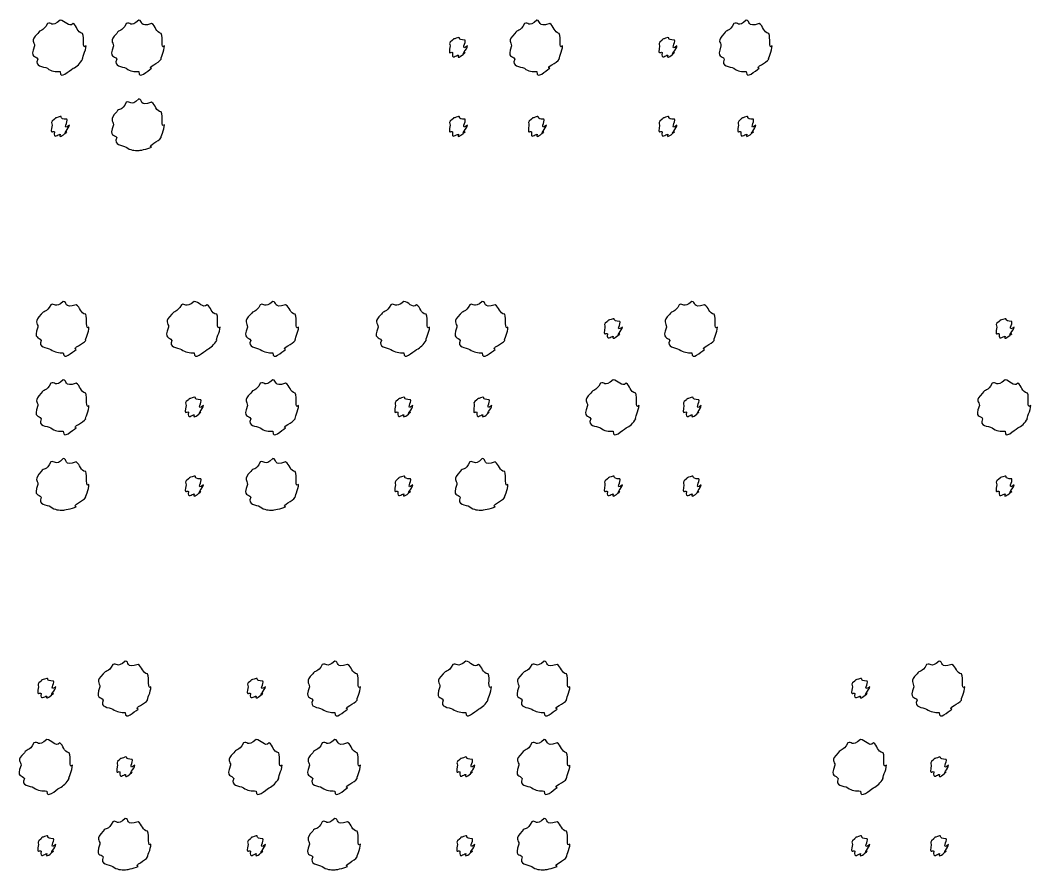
# Model space of a CAD drawing. Header units: millimetres. Extents: x -178 to -32, y 41 to 266.
# Drawn here: x -106.98 to -93.56, y 160.67 to 171.96 of the extents above; entities that cross this region are included whole.
import ezdxf

# ---------------------------------------------------------------- set-up
doc = ezdxf.new("R2010")
doc.units = ezdxf.units.MM
doc.layers.get('0').update_dxf_attribs({"linetype": 'CONTINUOUS'})

msp = doc.modelspace()

# ---------------------------------------------------------------- linework, layer by layer
at = {"color": 0}
for p, q in [((-106.45, 171.957), (-106.45, 171.957)), ((-105.409, 171.957), (-105.409, 171.957)), ((-100.121, 171.957), (-100.121, 171.957)), ((-97.3388, 171.957), (-97.3388, 171.957)), ((-101.163, 171.726), (-101.163, 171.726)), ((-98.3805, 171.726), (-98.3805, 171.726)), ((-105.409, 170.91), (-105.409, 170.91)), ((-106.45, 170.678), (-106.45, 170.678)), ((-101.163, 170.678), (-101.163, 170.678)), ((-100.116, 170.678), (-100.116, 170.678)), ((-98.3805, 170.678), (-98.3805, 170.678)), ((-97.3332, 170.678), (-97.3332, 170.678)), ((-106.41, 168.22), (-106.41, 168.22)), ((-104.67, 168.22), (-104.67, 168.22)), ((-103.628, 168.22), (-103.628, 168.22)), ((-101.888, 168.22), (-101.888, 168.22)), ((-100.846, 168.22), (-100.846, 168.22)), ((-98.0634, 168.22), (-98.0634, 168.22)), ((-99.1052, 167.989), (-99.1052, 167.989)), ((-93.9017, 167.989), (-93.9017, 167.989)), ((-106.41, 167.178), (-106.41, 167.178)), ((-103.628, 167.178), (-103.628, 167.178)), ((-99.1052, 167.178), (-99.1052, 167.178)), ((-93.9017, 167.178), (-93.9017, 167.178)), ((-104.67, 166.946), (-104.67, 166.946)), ((-101.888, 166.946), (-101.888, 166.946)), ((-100.84, 166.946), (-100.84, 166.946)), ((-98.0581, 166.946), (-98.0581, 166.946)), ((-106.41, 166.131), (-106.41, 166.131)), ((-103.628, 166.131), (-103.628, 166.131)), ((-100.846, 166.131), (-100.846, 166.131)), ((-104.67, 165.899), (-104.67, 165.899)), ((-101.888, 165.899), (-101.888, 165.899)), ((-99.1052, 165.899), (-99.1052, 165.899)), ((-98.0581, 165.899), (-98.0581, 165.899)), ((-93.9017, 165.899), (-93.9017, 165.899)), ((-105.587, 163.439), (-105.587, 163.439)), ((-102.805, 163.439), (-102.805, 163.439)), ((-101.065, 163.439), (-101.065, 163.439)), ((-100.023, 163.439), (-100.023, 163.439)), ((-94.7783, 163.439), (-94.7783, 163.439)), ((-106.63, 163.208), (-106.63, 163.208)), ((-103.847, 163.208), (-103.847, 163.208)), ((-95.8201, 163.208), (-95.8201, 163.208)), ((-106.63, 162.398), (-106.63, 162.398)), ((-103.847, 162.398), (-103.847, 162.398)), ((-102.805, 162.398), (-102.805, 162.398)), ((-100.023, 162.398), (-100.023, 162.398)), ((-95.8201, 162.398), (-95.8201, 162.398)), ((-105.582, 162.166), (-105.582, 162.166)), ((-101.065, 162.166), (-101.065, 162.166)), ((-94.7727, 162.166), (-94.7727, 162.166)), ((-105.587, 161.35), (-105.587, 161.35)), ((-102.805, 161.35), (-102.805, 161.35)), ((-100.023, 161.35), (-100.023, 161.35)), ((-106.63, 161.119), (-106.63, 161.119)), ((-103.847, 161.119), (-103.847, 161.119)), ((-101.065, 161.119), (-101.065, 161.119)), ((-95.8201, 161.119), (-95.8201, 161.119)), ((-94.7727, 161.119), (-94.7727, 161.119))]:
    msp.add_line(p, q, dxfattribs=at)
for points in [[(-106.45, 171.957), (-106.573, 171.85), (-106.566, 171.942), (-106.621, 171.913)], [(-106.279, 171.913), (-106.337, 171.85), (-106.391, 171.957), (-106.45, 171.957)], [(-105.409, 171.957), (-105.521, 171.85), (-105.519, 171.942), (-105.574, 171.913)], [(-105.237, 171.913), (-105.409, 171.85), (-105.349, 171.957), (-105.409, 171.957)], [(-100.121, 171.957), (-100.234, 171.85), (-100.231, 171.942), (-100.286, 171.913)], [(-99.9501, 171.913), (-100.121, 171.85), (-100.062, 171.957), (-100.121, 171.957)], [(-97.3388, 171.957), (-97.4517, 171.85), (-97.4489, 171.942), (-97.5039, 171.913)], [(-97.1677, 171.913), (-97.3388, 171.85), (-97.2795, 171.957), (-97.3388, 171.957)], [(-106.621, 171.913), (-106.683, 171.792), (-106.718, 171.839), (-106.748, 171.781)], [(-106.153, 171.781), (-106.231, 171.792), (-106.227, 171.883), (-106.279, 171.913)], [(-105.574, 171.913), (-105.632, 171.792), (-105.67, 171.839), (-105.701, 171.781)], [(-105.111, 171.781), (-105.18, 171.792), (-105.182, 171.883), (-105.237, 171.913)], [(-100.286, 171.913), (-100.344, 171.792), (-100.383, 171.839), (-100.413, 171.781)], [(-99.8234, 171.781), (-99.8922, 171.792), (-99.895, 171.883), (-99.9501, 171.913)], [(-97.5039, 171.913), (-97.5618, 171.792), (-97.6006, 171.839), (-97.6309, 171.781)], [(-97.0411, 171.781), (-97.1098, 171.792), (-97.1127, 171.883), (-97.1677, 171.913)], [(-106.748, 171.781), (-106.86, 171.678), (-106.792, 171.67), (-106.792, 171.615)], [(-106.108, 171.615), (-106.169, 171.56), (-106.122, 171.726), (-106.153, 171.781)], [(-105.701, 171.781), (-105.808, 171.678), (-105.745, 171.67), (-105.745, 171.615)], [(-105.067, 171.615), (-105.122, 171.56), (-105.081, 171.726), (-105.111, 171.781)], [(-101.24, 171.693), (-101.3, 171.651), (-101.273, 171.644), (-101.273, 171.615)], [(-101.163, 171.726), (-101.256, 171.695), (-101.218, 171.715), (-101.24, 171.693)], [(-101.074, 171.693), (-101.19, 171.695), (-101.126, 171.726), (-101.163, 171.726)], [(-101.042, 171.615), (-101.146, 171.534), (-101.052, 171.67), (-101.074, 171.693)], [(-100.413, 171.781), (-100.521, 171.678), (-100.457, 171.67), (-100.457, 171.615)], [(-99.7793, 171.615), (-99.8343, 171.56), (-99.7931, 171.726), (-99.8234, 171.781)], [(-98.4578, 171.693), (-98.5181, 171.651), (-98.4906, 171.644), (-98.4906, 171.615)], [(-98.3805, 171.726), (-98.474, 171.695), (-98.4356, 171.715), (-98.4578, 171.693)], [(-98.2924, 171.693), (-98.4081, 171.695), (-98.3432, 171.726), (-98.3805, 171.726)], [(-98.2592, 171.615), (-98.364, 171.534), (-98.2701, 171.67), (-98.2924, 171.693)], [(-97.6309, 171.781), (-97.7381, 171.678), (-97.675, 171.67), (-97.675, 171.615)], [(-96.997, 171.615), (-97.052, 171.56), (-97.0107, 171.726), (-97.0411, 171.781)], [(-106.792, 171.615), (-106.86, 171.442), (-106.777, 171.494), (-106.748, 171.439)], [(-106.153, 171.439), (-106.169, 171.442), (-106.108, 171.552), (-106.108, 171.615)], [(-105.745, 171.615), (-105.808, 171.442), (-105.73, 171.494), (-105.701, 171.439)], [(-105.111, 171.439), (-105.122, 171.442), (-105.067, 171.552), (-105.067, 171.615)], [(-101.273, 171.615), (-101.3, 171.468), (-101.262, 171.549), (-101.24, 171.527)], [(-101.074, 171.527), (-101.146, 171.468), (-101.042, 171.578), (-101.042, 171.615)], [(-100.457, 171.615), (-100.521, 171.442), (-100.442, 171.494), (-100.413, 171.439)], [(-99.8234, 171.439), (-99.8343, 171.442), (-99.7793, 171.552), (-99.7793, 171.615)], [(-98.4906, 171.615), (-98.5181, 171.468), (-98.4797, 171.549), (-98.4578, 171.527)], [(-98.2924, 171.527), (-98.364, 171.468), (-98.2592, 171.578), (-98.2592, 171.615)], [(-97.675, 171.615), (-97.7381, 171.442), (-97.6598, 171.494), (-97.6309, 171.439)], [(-97.0411, 171.439), (-97.052, 171.442), (-96.997, 171.552), (-96.997, 171.615)], [(-106.748, 171.439), (-106.8, 171.336), (-106.676, 171.347), (-106.621, 171.318)], [(-106.279, 171.318), (-106.231, 171.336), (-106.186, 171.387), (-106.153, 171.439)], [(-105.701, 171.439), (-105.75, 171.336), (-105.629, 171.347), (-105.574, 171.318)], [(-105.237, 171.318), (-105.298, 171.336), (-105.14, 171.387), (-105.111, 171.439)], [(-101.24, 171.527), (-101.256, 171.424), (-101.192, 171.494), (-101.163, 171.494)], [(-101.163, 171.494), (-101.19, 171.424), (-101.097, 171.505), (-101.074, 171.527)], [(-100.413, 171.439), (-100.463, 171.336), (-100.341, 171.347), (-100.286, 171.318)], [(-99.9501, 171.318), (-100.011, 171.336), (-99.8523, 171.387), (-99.8234, 171.439)], [(-98.4578, 171.527), (-98.474, 171.424), (-98.4095, 171.494), (-98.3805, 171.494)], [(-98.3805, 171.494), (-98.4081, 171.424), (-98.3142, 171.505), (-98.2924, 171.527)], [(-97.6309, 171.439), (-97.6803, 171.336), (-97.5593, 171.347), (-97.5039, 171.318)], [(-97.1677, 171.318), (-97.2284, 171.336), (-97.07, 171.387), (-97.0411, 171.439)], [(-106.621, 171.318), (-106.573, 171.276), (-106.508, 171.274), (-106.45, 171.274)], [(-106.45, 171.274), (-106.456, 171.159), (-106.335, 171.287), (-106.279, 171.318)], [(-105.574, 171.318), (-105.521, 171.276), (-105.464, 171.274), (-105.409, 171.274)], [(-105.409, 171.274), (-105.409, 171.159), (-105.293, 171.287), (-105.237, 171.318)], [(-100.286, 171.318), (-100.234, 171.276), (-100.176, 171.274), (-100.121, 171.274)], [(-100.121, 171.274), (-100.121, 171.159), (-100.005, 171.287), (-99.9501, 171.318)], [(-97.5039, 171.318), (-97.4517, 171.276), (-97.3938, 171.274), (-97.3388, 171.274)], [(-97.3388, 171.274), (-97.3388, 171.159), (-97.2231, 171.287), (-97.1677, 171.318)], [(-105.574, 170.866), (-105.632, 170.74), (-105.67, 170.794), (-105.701, 170.739)], [(-105.409, 170.91), (-105.521, 170.799), (-105.519, 170.895), (-105.574, 170.866)], [(-105.237, 170.866), (-105.409, 170.799), (-105.349, 170.91), (-105.409, 170.91)], [(-105.111, 170.739), (-105.18, 170.74), (-105.182, 170.835), (-105.237, 170.866)], [(-105.701, 170.739), (-105.808, 170.63), (-105.745, 170.626), (-105.745, 170.568)], [(-105.067, 170.568), (-105.122, 170.513), (-105.081, 170.684), (-105.111, 170.739)], [(-106.528, 170.64), (-106.588, 170.597), (-106.56, 170.591), (-106.56, 170.562)], [(-106.45, 170.678), (-106.544, 170.645), (-106.505, 170.664), (-106.528, 170.64)], [(-106.362, 170.64), (-106.478, 170.645), (-106.413, 170.678), (-106.45, 170.678)], [(-106.329, 170.562), (-106.434, 170.48), (-106.34, 170.618), (-106.362, 170.64)], [(-101.24, 170.64), (-101.3, 170.597), (-101.273, 170.591), (-101.273, 170.562)], [(-101.163, 170.678), (-101.256, 170.645), (-101.218, 170.664), (-101.24, 170.64)], [(-101.074, 170.64), (-101.19, 170.645), (-101.126, 170.678), (-101.163, 170.678)], [(-101.042, 170.562), (-101.146, 170.48), (-101.052, 170.618), (-101.074, 170.64)], [(-100.192, 170.64), (-100.249, 170.597), (-100.226, 170.591), (-100.226, 170.562)], [(-100.116, 170.678), (-100.205, 170.645), (-100.171, 170.664), (-100.192, 170.64)], [(-100.027, 170.64), (-100.139, 170.645), (-100.078, 170.678), (-100.116, 170.678)], [(-99.9942, 170.562), (-100.095, 170.48), (-100.005, 170.618), (-100.027, 170.64)], [(-98.4578, 170.64), (-98.5181, 170.597), (-98.4906, 170.591), (-98.4906, 170.562)], [(-98.3805, 170.678), (-98.474, 170.645), (-98.4356, 170.664), (-98.4578, 170.64)], [(-98.2924, 170.64), (-98.4081, 170.645), (-98.3432, 170.678), (-98.3805, 170.678)], [(-98.2592, 170.562), (-98.364, 170.48), (-98.2701, 170.618), (-98.2924, 170.64)], [(-97.4104, 170.64), (-97.4669, 170.597), (-97.4436, 170.591), (-97.4436, 170.562)], [(-97.3332, 170.678), (-97.4228, 170.645), (-97.3882, 170.664), (-97.4104, 170.64)], [(-97.245, 170.64), (-97.3564, 170.645), (-97.2961, 170.678), (-97.3332, 170.678)], [(-97.2118, 170.562), (-97.3123, 170.48), (-97.2231, 170.618), (-97.245, 170.64)], [(-106.56, 170.562), (-106.588, 170.416), (-106.549, 170.499), (-106.528, 170.474)], [(-106.528, 170.474), (-106.544, 170.37), (-106.479, 170.441), (-106.45, 170.441)], [(-106.45, 170.441), (-106.478, 170.37), (-106.384, 170.452), (-106.362, 170.474)], [(-106.362, 170.474), (-106.434, 170.416), (-106.329, 170.53), (-106.329, 170.562)], [(-105.745, 170.568), (-105.808, 170.392), (-105.73, 170.448), (-105.701, 170.397)], [(-105.111, 170.397), (-105.122, 170.392), (-105.067, 170.505), (-105.067, 170.568)], [(-101.273, 170.562), (-101.3, 170.416), (-101.262, 170.499), (-101.24, 170.474)], [(-101.24, 170.474), (-101.256, 170.37), (-101.192, 170.441), (-101.163, 170.441)], [(-101.163, 170.441), (-101.19, 170.37), (-101.097, 170.452), (-101.074, 170.474)], [(-101.074, 170.474), (-101.146, 170.416), (-101.042, 170.53), (-101.042, 170.562)], [(-100.226, 170.562), (-100.249, 170.416), (-100.215, 170.499), (-100.192, 170.474)], [(-100.192, 170.474), (-100.205, 170.37), (-100.144, 170.441), (-100.116, 170.441)], [(-100.116, 170.441), (-100.139, 170.37), (-100.049, 170.452), (-100.027, 170.474)], [(-100.027, 170.474), (-100.095, 170.416), (-99.9942, 170.53), (-99.9942, 170.562)], [(-98.4906, 170.562), (-98.5181, 170.416), (-98.4797, 170.499), (-98.4578, 170.474)], [(-98.4578, 170.474), (-98.474, 170.37), (-98.4095, 170.441), (-98.3805, 170.441)], [(-98.3805, 170.441), (-98.4081, 170.37), (-98.3142, 170.452), (-98.2924, 170.474)], [(-98.2924, 170.474), (-98.364, 170.416), (-98.2592, 170.53), (-98.2592, 170.562)], [(-97.4436, 170.562), (-97.4669, 170.416), (-97.4323, 170.499), (-97.4104, 170.474)], [(-97.4104, 170.474), (-97.4228, 170.37), (-97.3621, 170.441), (-97.3332, 170.441)], [(-97.3332, 170.441), (-97.3564, 170.37), (-97.2672, 170.452), (-97.245, 170.474)], [(-97.245, 170.474), (-97.3123, 170.416), (-97.2118, 170.53), (-97.2118, 170.562)], [(-105.701, 170.397), (-105.75, 170.288), (-105.629, 170.303), (-105.574, 170.27)], [(-105.237, 170.27), (-105.298, 170.288), (-105.14, 170.345), (-105.111, 170.397)], [(-105.574, 170.27), (-105.521, 170.226), (-105.464, 170.226), (-105.409, 170.226)], [(-105.409, 170.226), (-105.409, 170.226), (-105.293, 170.24), (-105.237, 170.27)], [(-106.41, 168.22), (-106.523, 168.118), (-106.521, 168.205), (-106.576, 168.176)], [(-106.239, 168.176), (-106.41, 168.118), (-106.351, 168.22), (-106.41, 168.22)], [(-104.67, 168.22), (-104.793, 168.118), (-104.786, 168.205), (-104.841, 168.176)], [(-104.499, 168.176), (-104.557, 168.118), (-104.611, 168.22), (-104.67, 168.22)], [(-103.628, 168.22), (-103.741, 168.118), (-103.738, 168.205), (-103.794, 168.176)], [(-103.457, 168.176), (-103.628, 168.118), (-103.569, 168.22), (-103.628, 168.22)], [(-101.888, 168.22), (-102.01, 168.118), (-102.003, 168.205), (-102.059, 168.176)], [(-101.717, 168.176), (-101.775, 168.118), (-101.828, 168.22), (-101.888, 168.22)], [(-100.846, 168.22), (-100.959, 168.118), (-100.956, 168.205), (-101.011, 168.176)], [(-100.675, 168.176), (-100.846, 168.118), (-100.786, 168.22), (-100.846, 168.22)], [(-98.0634, 168.22), (-98.1766, 168.118), (-98.1738, 168.205), (-98.2289, 168.176)], [(-97.8927, 168.176), (-98.0634, 168.118), (-98.0041, 168.22), (-98.0634, 168.22)], [(-106.703, 168.049), (-106.81, 167.95), (-106.747, 167.936), (-106.747, 167.878)], [(-106.576, 168.176), (-106.633, 168.06), (-106.672, 168.104), (-106.703, 168.049)], [(-106.113, 168.049), (-106.182, 168.06), (-106.184, 168.146), (-106.239, 168.176)], [(-106.069, 167.878), (-106.124, 167.831), (-106.082, 167.994), (-106.113, 168.049)], [(-104.968, 168.049), (-105.079, 167.95), (-105.012, 167.936), (-105.012, 167.878)], [(-104.841, 168.176), (-104.903, 168.06), (-104.937, 168.104), (-104.968, 168.049)], [(-104.372, 168.049), (-104.451, 168.06), (-104.447, 168.146), (-104.499, 168.176)], [(-104.328, 167.878), (-104.389, 167.831), (-104.342, 167.994), (-104.372, 168.049)], [(-103.92, 168.049), (-104.028, 167.95), (-103.964, 167.936), (-103.964, 167.878)], [(-103.794, 168.176), (-103.851, 168.06), (-103.89, 168.104), (-103.92, 168.049)], [(-103.33, 168.049), (-103.399, 168.06), (-103.402, 168.146), (-103.457, 168.176)], [(-103.286, 167.878), (-103.341, 167.831), (-103.3, 167.994), (-103.33, 168.049)], [(-102.185, 168.049), (-102.297, 167.95), (-102.229, 167.936), (-102.229, 167.878)], [(-102.059, 168.176), (-102.12, 168.06), (-102.155, 168.104), (-102.185, 168.049)], [(-101.59, 168.049), (-101.668, 168.06), (-101.664, 168.146), (-101.717, 168.176)], [(-101.546, 167.878), (-101.606, 167.831), (-101.559, 167.994), (-101.59, 168.049)], [(-101.138, 168.049), (-101.245, 167.95), (-101.182, 167.936), (-101.182, 167.878)], [(-101.011, 168.176), (-101.069, 168.06), (-101.108, 168.104), (-101.138, 168.049)], [(-100.548, 168.049), (-100.617, 168.06), (-100.62, 168.146), (-100.675, 168.176)], [(-100.504, 167.878), (-100.559, 167.831), (-100.518, 167.994), (-100.548, 168.049)], [(-98.3555, 168.049), (-98.4631, 167.95), (-98.3996, 167.936), (-98.3996, 167.878)], [(-98.2289, 168.176), (-98.2867, 168.06), (-98.3255, 168.104), (-98.3555, 168.049)], [(-97.766, 168.049), (-97.8348, 168.06), (-97.8376, 168.146), (-97.8927, 168.176)], [(-97.7219, 167.878), (-97.7769, 167.831), (-97.7357, 167.994), (-97.766, 168.049)], [(-99.1824, 167.955), (-99.2431, 167.919), (-99.2156, 167.907), (-99.2156, 167.878)], [(-99.1052, 167.989), (-99.199, 167.963), (-99.1605, 167.977), (-99.1824, 167.955)], [(-99.017, 167.955), (-99.133, 167.963), (-99.0681, 167.989), (-99.1052, 167.989)], [(-98.9842, 167.878), (-99.0889, 167.802), (-98.9951, 167.933), (-99.017, 167.955)], [(-93.9789, 167.955), (-94.0396, 167.919), (-94.0121, 167.907), (-94.0121, 167.878)], [(-93.9017, 167.989), (-93.9955, 167.963), (-93.9571, 167.977), (-93.9789, 167.955)], [(-93.8135, 167.955), (-93.9295, 167.963), (-93.8646, 167.989), (-93.9017, 167.989)], [(-93.7807, 167.878), (-93.8855, 167.802), (-93.7916, 167.933), (-93.8135, 167.955)], [(-106.747, 167.878), (-106.81, 167.71), (-106.732, 167.757), (-106.703, 167.702)], [(-106.113, 167.702), (-106.124, 167.71), (-106.069, 167.815), (-106.069, 167.878)], [(-105.012, 167.878), (-105.079, 167.71), (-104.997, 167.757), (-104.968, 167.702)], [(-104.372, 167.702), (-104.389, 167.71), (-104.328, 167.815), (-104.328, 167.878)], [(-103.964, 167.878), (-104.028, 167.71), (-103.949, 167.757), (-103.92, 167.702)], [(-103.33, 167.702), (-103.341, 167.71), (-103.286, 167.815), (-103.286, 167.878)], [(-102.229, 167.878), (-102.297, 167.71), (-102.214, 167.757), (-102.185, 167.702)], [(-101.59, 167.702), (-101.606, 167.71), (-101.546, 167.815), (-101.546, 167.878)], [(-101.182, 167.878), (-101.245, 167.71), (-101.167, 167.757), (-101.138, 167.702)], [(-100.548, 167.702), (-100.559, 167.71), (-100.504, 167.815), (-100.504, 167.878)], [(-99.2156, 167.878), (-99.2431, 167.736), (-99.2046, 167.812), (-99.1824, 167.79)], [(-99.1824, 167.79), (-99.199, 167.692), (-99.1341, 167.757), (-99.1052, 167.757)], [(-99.1052, 167.757), (-99.133, 167.692), (-99.0392, 167.768), (-99.017, 167.79)], [(-99.017, 167.79), (-99.0889, 167.736), (-98.9842, 167.841), (-98.9842, 167.878)], [(-98.3996, 167.878), (-98.4631, 167.71), (-98.3844, 167.757), (-98.3555, 167.702)], [(-97.766, 167.702), (-97.7769, 167.71), (-97.7219, 167.815), (-97.7219, 167.878)], [(-94.0121, 167.878), (-94.0396, 167.736), (-94.0012, 167.812), (-93.9789, 167.79)], [(-93.9789, 167.79), (-93.9955, 167.692), (-93.9306, 167.757), (-93.9017, 167.757)], [(-93.9017, 167.757), (-93.9295, 167.692), (-93.8357, 167.768), (-93.8135, 167.79)], [(-93.8135, 167.79), (-93.8855, 167.736), (-93.7807, 167.841), (-93.7807, 167.878)], [(-106.703, 167.702), (-106.752, 167.604), (-106.631, 167.609), (-106.576, 167.58)], [(-106.239, 167.58), (-106.3, 167.604), (-106.142, 167.65), (-106.113, 167.702)], [(-104.968, 167.702), (-105.02, 167.604), (-104.896, 167.609), (-104.841, 167.58)], [(-104.499, 167.58), (-104.451, 167.604), (-104.405, 167.65), (-104.372, 167.702)], [(-103.92, 167.702), (-103.97, 167.604), (-103.849, 167.609), (-103.794, 167.58)], [(-103.457, 167.58), (-103.518, 167.604), (-103.359, 167.65), (-103.33, 167.702)], [(-102.185, 167.702), (-102.237, 167.604), (-102.114, 167.609), (-102.059, 167.58)], [(-101.717, 167.58), (-101.668, 167.604), (-101.623, 167.65), (-101.59, 167.702)], [(-101.138, 167.702), (-101.188, 167.604), (-101.066, 167.609), (-101.011, 167.58)], [(-100.675, 167.58), (-100.736, 167.604), (-100.577, 167.65), (-100.548, 167.702)], [(-98.3555, 167.702), (-98.4052, 167.604), (-98.2839, 167.609), (-98.2289, 167.58)], [(-97.8927, 167.58), (-97.9533, 167.604), (-97.7949, 167.65), (-97.766, 167.702)], [(-106.576, 167.58), (-106.523, 167.545), (-106.466, 167.536), (-106.41, 167.536)], [(-106.41, 167.536), (-106.41, 167.428), (-106.294, 167.55), (-106.239, 167.58)], [(-104.841, 167.58), (-104.793, 167.545), (-104.728, 167.536), (-104.67, 167.536)], [(-104.67, 167.536), (-104.676, 167.428), (-104.554, 167.55), (-104.499, 167.58)], [(-103.794, 167.58), (-103.741, 167.545), (-103.683, 167.536), (-103.628, 167.536)], [(-103.628, 167.536), (-103.628, 167.428), (-103.512, 167.55), (-103.457, 167.58)], [(-102.059, 167.58), (-102.01, 167.545), (-101.945, 167.536), (-101.888, 167.536)], [(-101.888, 167.536), (-101.893, 167.428), (-101.772, 167.55), (-101.717, 167.58)], [(-101.011, 167.58), (-100.959, 167.545), (-100.901, 167.536), (-100.846, 167.536)], [(-100.846, 167.536), (-100.846, 167.428), (-100.73, 167.55), (-100.675, 167.58)], [(-98.2289, 167.58), (-98.1766, 167.545), (-98.1188, 167.536), (-98.0634, 167.536)], [(-98.0634, 167.536), (-98.0634, 167.428), (-97.9477, 167.55), (-97.8927, 167.58)], [(-106.576, 167.134), (-106.633, 167.013), (-106.672, 167.06), (-106.703, 167.002)], [(-106.41, 167.178), (-106.523, 167.071), (-106.521, 167.163), (-106.576, 167.134)], [(-106.239, 167.134), (-106.41, 167.071), (-106.351, 167.178), (-106.41, 167.178)], [(-106.113, 167.002), (-106.182, 167.013), (-106.184, 167.104), (-106.239, 167.134)], [(-103.794, 167.134), (-103.851, 167.013), (-103.89, 167.06), (-103.92, 167.002)], [(-103.628, 167.178), (-103.741, 167.071), (-103.738, 167.163), (-103.794, 167.134)], [(-103.457, 167.134), (-103.628, 167.071), (-103.569, 167.178), (-103.628, 167.178)], [(-103.33, 167.002), (-103.399, 167.013), (-103.402, 167.104), (-103.457, 167.134)], [(-99.2763, 167.134), (-99.3383, 167.013), (-99.3726, 167.06), (-99.4029, 167.002)], [(-99.1052, 167.178), (-99.2279, 167.071), (-99.2212, 167.163), (-99.2763, 167.134)], [(-98.9344, 167.134), (-98.9923, 167.071), (-99.0459, 167.178), (-99.1052, 167.178)], [(-98.8078, 167.002), (-98.8861, 167.013), (-98.8822, 167.104), (-98.9344, 167.134)], [(-94.0728, 167.134), (-94.1349, 167.013), (-94.1691, 167.06), (-94.1994, 167.002)], [(-93.9017, 167.178), (-94.0245, 167.071), (-94.0177, 167.163), (-94.0728, 167.134)], [(-93.7309, 167.134), (-93.7888, 167.071), (-93.8424, 167.178), (-93.9017, 167.178)], [(-93.6043, 167.002), (-93.6826, 167.013), (-93.6787, 167.104), (-93.7309, 167.134)], [(-106.703, 167.002), (-106.81, 166.898), (-106.747, 166.891), (-106.747, 166.836)], [(-106.069, 166.836), (-106.124, 166.781), (-106.082, 166.946), (-106.113, 167.002)], [(-103.92, 167.002), (-104.028, 166.898), (-103.964, 166.891), (-103.964, 166.836)], [(-103.286, 166.836), (-103.341, 166.781), (-103.3, 166.946), (-103.33, 167.002)], [(-99.4029, 167.002), (-99.5147, 166.898), (-99.447, 166.891), (-99.447, 166.836)], [(-98.7637, 166.836), (-98.8243, 166.781), (-98.7774, 166.946), (-98.8078, 167.002)], [(-94.1994, 167.002), (-94.3113, 166.898), (-94.2435, 166.891), (-94.2435, 166.836)], [(-93.5602, 166.836), (-93.6209, 166.781), (-93.574, 166.946), (-93.6043, 167.002)], [(-104.747, 166.914), (-104.808, 166.872), (-104.78, 166.865), (-104.78, 166.836)], [(-104.67, 166.946), (-104.764, 166.916), (-104.725, 166.936), (-104.747, 166.914)], [(-104.582, 166.914), (-104.697, 166.916), (-104.632, 166.946), (-104.67, 166.946)], [(-104.549, 166.836), (-104.653, 166.755), (-104.559, 166.891), (-104.582, 166.914)], [(-101.965, 166.914), (-102.025, 166.872), (-101.998, 166.865), (-101.998, 166.836)], [(-101.888, 166.946), (-101.981, 166.916), (-101.943, 166.936), (-101.965, 166.914)], [(-101.799, 166.914), (-101.915, 166.916), (-101.85, 166.946), (-101.888, 166.946)], [(-101.766, 166.836), (-101.871, 166.755), (-101.777, 166.891), (-101.799, 166.914)], [(-100.917, 166.914), (-100.974, 166.872), (-100.951, 166.865), (-100.951, 166.836)], [(-100.84, 166.946), (-100.93, 166.916), (-100.895, 166.936), (-100.917, 166.914)], [(-100.752, 166.914), (-100.864, 166.916), (-100.803, 166.946), (-100.84, 166.946)], [(-100.719, 166.836), (-100.82, 166.755), (-100.73, 166.891), (-100.752, 166.914)], [(-98.135, 166.914), (-98.1918, 166.872), (-98.1682, 166.865), (-98.1682, 166.836)], [(-98.0581, 166.946), (-98.1477, 166.916), (-98.1131, 166.936), (-98.135, 166.914)], [(-97.9699, 166.914), (-98.0814, 166.916), (-98.0207, 166.946), (-98.0581, 166.946)], [(-97.9368, 166.836), (-98.0373, 166.755), (-97.9477, 166.891), (-97.9699, 166.914)], [(-106.747, 166.836), (-106.81, 166.663), (-106.732, 166.715), (-106.703, 166.66)], [(-106.113, 166.66), (-106.124, 166.663), (-106.069, 166.773), (-106.069, 166.836)], [(-104.78, 166.836), (-104.808, 166.689), (-104.769, 166.77), (-104.747, 166.748)], [(-104.747, 166.748), (-104.764, 166.645), (-104.699, 166.715), (-104.67, 166.715)], [(-104.67, 166.715), (-104.697, 166.645), (-104.604, 166.726), (-104.582, 166.748)], [(-104.582, 166.748), (-104.653, 166.689), (-104.549, 166.799), (-104.549, 166.836)], [(-103.964, 166.836), (-104.028, 166.663), (-103.949, 166.715), (-103.92, 166.66)], [(-103.33, 166.66), (-103.341, 166.663), (-103.286, 166.773), (-103.286, 166.836)], [(-101.998, 166.836), (-102.025, 166.689), (-101.987, 166.77), (-101.965, 166.748)], [(-101.965, 166.748), (-101.981, 166.645), (-101.916, 166.715), (-101.888, 166.715)], [(-101.888, 166.715), (-101.915, 166.645), (-101.822, 166.726), (-101.799, 166.748)], [(-101.799, 166.748), (-101.871, 166.689), (-101.766, 166.799), (-101.766, 166.836)], [(-100.951, 166.836), (-100.974, 166.689), (-100.94, 166.77), (-100.917, 166.748)], [(-100.917, 166.748), (-100.93, 166.645), (-100.869, 166.715), (-100.84, 166.715)], [(-100.84, 166.715), (-100.864, 166.645), (-100.774, 166.726), (-100.752, 166.748)], [(-100.752, 166.748), (-100.82, 166.689), (-100.719, 166.799), (-100.719, 166.836)], [(-99.447, 166.836), (-99.5147, 166.663), (-99.4318, 166.715), (-99.4029, 166.66)], [(-98.8078, 166.66), (-98.8243, 166.663), (-98.7637, 166.773), (-98.7637, 166.836)], [(-98.1682, 166.836), (-98.1918, 166.689), (-98.1572, 166.77), (-98.135, 166.748)], [(-98.135, 166.748), (-98.1477, 166.645), (-98.087, 166.715), (-98.0581, 166.715)], [(-98.0581, 166.715), (-98.0814, 166.645), (-97.9918, 166.726), (-97.9699, 166.748)], [(-97.9699, 166.748), (-98.0373, 166.689), (-97.9368, 166.799), (-97.9368, 166.836)], [(-94.2435, 166.836), (-94.3113, 166.663), (-94.2284, 166.715), (-94.1994, 166.66)], [(-93.6043, 166.66), (-93.6209, 166.663), (-93.5602, 166.773), (-93.5602, 166.836)], [(-106.703, 166.66), (-106.752, 166.557), (-106.631, 166.568), (-106.576, 166.539)], [(-106.239, 166.539), (-106.3, 166.557), (-106.142, 166.607), (-106.113, 166.66)], [(-103.92, 166.66), (-103.97, 166.557), (-103.849, 166.568), (-103.794, 166.539)], [(-103.457, 166.539), (-103.518, 166.557), (-103.359, 166.607), (-103.33, 166.66)], [(-99.4029, 166.66), (-99.4555, 166.557), (-99.3313, 166.568), (-99.2763, 166.539)], [(-98.9344, 166.539), (-98.8861, 166.557), (-98.8406, 166.607), (-98.8078, 166.66)], [(-94.1994, 166.66), (-94.252, 166.557), (-94.1278, 166.568), (-94.0728, 166.539)], [(-93.7309, 166.539), (-93.6826, 166.557), (-93.6371, 166.607), (-93.6043, 166.66)], [(-106.576, 166.539), (-106.523, 166.497), (-106.466, 166.495), (-106.41, 166.495)], [(-106.41, 166.495), (-106.41, 166.38), (-106.294, 166.508), (-106.239, 166.539)], [(-103.794, 166.539), (-103.741, 166.497), (-103.683, 166.495), (-103.628, 166.495)], [(-103.628, 166.495), (-103.628, 166.38), (-103.512, 166.508), (-103.457, 166.539)], [(-99.2763, 166.539), (-99.2279, 166.497), (-99.1634, 166.495), (-99.1052, 166.495)], [(-99.1052, 166.495), (-99.1108, 166.38), (-98.9894, 166.508), (-98.9344, 166.539)], [(-94.0728, 166.539), (-94.0245, 166.497), (-93.9599, 166.495), (-93.9017, 166.495)], [(-93.9017, 166.495), (-93.9073, 166.38), (-93.786, 166.508), (-93.7309, 166.539)], [(-106.576, 166.087), (-106.633, 165.961), (-106.672, 166.015), (-106.703, 165.96)], [(-106.41, 166.131), (-106.523, 166.02), (-106.521, 166.116), (-106.576, 166.087)], [(-106.239, 166.087), (-106.41, 166.02), (-106.351, 166.131), (-106.41, 166.131)], [(-106.113, 165.96), (-106.182, 165.961), (-106.184, 166.056), (-106.239, 166.087)], [(-103.794, 166.087), (-103.851, 165.961), (-103.89, 166.015), (-103.92, 165.96)], [(-103.628, 166.131), (-103.741, 166.02), (-103.738, 166.116), (-103.794, 166.087)], [(-103.457, 166.087), (-103.628, 166.02), (-103.569, 166.131), (-103.628, 166.131)], [(-103.33, 165.96), (-103.399, 165.961), (-103.402, 166.056), (-103.457, 166.087)], [(-101.011, 166.087), (-101.069, 165.961), (-101.108, 166.015), (-101.138, 165.96)], [(-100.846, 166.131), (-100.959, 166.02), (-100.956, 166.116), (-101.011, 166.087)], [(-100.675, 166.087), (-100.846, 166.02), (-100.786, 166.131), (-100.846, 166.131)], [(-100.548, 165.96), (-100.617, 165.961), (-100.62, 166.056), (-100.675, 166.087)], [(-106.703, 165.96), (-106.81, 165.851), (-106.747, 165.847), (-106.747, 165.789)], [(-106.069, 165.789), (-106.124, 165.734), (-106.082, 165.905), (-106.113, 165.96)], [(-103.92, 165.96), (-104.028, 165.851), (-103.964, 165.847), (-103.964, 165.789)], [(-103.286, 165.789), (-103.341, 165.734), (-103.3, 165.905), (-103.33, 165.96)], [(-101.138, 165.96), (-101.245, 165.851), (-101.182, 165.847), (-101.182, 165.789)], [(-100.504, 165.789), (-100.559, 165.734), (-100.518, 165.905), (-100.548, 165.96)], [(-106.747, 165.789), (-106.81, 165.613), (-106.732, 165.669), (-106.703, 165.618)], [(-106.113, 165.618), (-106.124, 165.613), (-106.069, 165.725), (-106.069, 165.789)], [(-104.747, 165.861), (-104.808, 165.818), (-104.78, 165.813), (-104.78, 165.784)], [(-104.78, 165.784), (-104.808, 165.637), (-104.769, 165.72), (-104.747, 165.695)], [(-104.67, 165.899), (-104.764, 165.866), (-104.725, 165.886), (-104.747, 165.861)], [(-104.582, 165.861), (-104.697, 165.866), (-104.632, 165.899), (-104.67, 165.899)], [(-104.549, 165.784), (-104.653, 165.701), (-104.559, 165.839), (-104.582, 165.861)], [(-104.582, 165.695), (-104.653, 165.637), (-104.549, 165.751), (-104.549, 165.784)], [(-103.964, 165.789), (-104.028, 165.613), (-103.949, 165.669), (-103.92, 165.618)], [(-103.33, 165.618), (-103.341, 165.613), (-103.286, 165.725), (-103.286, 165.789)], [(-101.965, 165.861), (-102.025, 165.818), (-101.998, 165.813), (-101.998, 165.784)], [(-101.998, 165.784), (-102.025, 165.637), (-101.987, 165.72), (-101.965, 165.695)], [(-101.888, 165.899), (-101.981, 165.866), (-101.943, 165.886), (-101.965, 165.861)], [(-101.799, 165.861), (-101.915, 165.866), (-101.85, 165.899), (-101.888, 165.899)], [(-101.766, 165.784), (-101.871, 165.701), (-101.777, 165.839), (-101.799, 165.861)], [(-101.799, 165.695), (-101.871, 165.637), (-101.766, 165.751), (-101.766, 165.784)], [(-101.182, 165.789), (-101.245, 165.613), (-101.167, 165.669), (-101.138, 165.618)], [(-100.548, 165.618), (-100.559, 165.613), (-100.504, 165.725), (-100.504, 165.789)], [(-99.1824, 165.861), (-99.2431, 165.818), (-99.2156, 165.813), (-99.2156, 165.784)], [(-99.2156, 165.784), (-99.2431, 165.637), (-99.2046, 165.72), (-99.1824, 165.695)], [(-99.1052, 165.899), (-99.199, 165.866), (-99.1605, 165.886), (-99.1824, 165.861)], [(-99.017, 165.861), (-99.133, 165.866), (-99.0681, 165.899), (-99.1052, 165.899)], [(-98.9842, 165.784), (-99.0889, 165.701), (-98.9951, 165.839), (-99.017, 165.861)], [(-99.017, 165.695), (-99.0889, 165.637), (-98.9842, 165.751), (-98.9842, 165.784)], [(-98.135, 165.861), (-98.1918, 165.818), (-98.1682, 165.813), (-98.1682, 165.784)], [(-98.1682, 165.784), (-98.1918, 165.637), (-98.1572, 165.72), (-98.135, 165.695)], [(-98.0581, 165.899), (-98.1477, 165.866), (-98.1131, 165.886), (-98.135, 165.861)], [(-97.9699, 165.861), (-98.0814, 165.866), (-98.0207, 165.899), (-98.0581, 165.899)], [(-97.9368, 165.784), (-98.0373, 165.701), (-97.9477, 165.839), (-97.9699, 165.861)], [(-97.9699, 165.695), (-98.0373, 165.637), (-97.9368, 165.751), (-97.9368, 165.784)], [(-93.9789, 165.861), (-94.0396, 165.818), (-94.0121, 165.813), (-94.0121, 165.784)], [(-94.0121, 165.784), (-94.0396, 165.637), (-94.0012, 165.72), (-93.9789, 165.695)], [(-93.9017, 165.899), (-93.9955, 165.866), (-93.9571, 165.886), (-93.9789, 165.861)], [(-93.8135, 165.861), (-93.9295, 165.866), (-93.8646, 165.899), (-93.9017, 165.899)], [(-93.7807, 165.784), (-93.8855, 165.701), (-93.7916, 165.839), (-93.8135, 165.861)], [(-93.8135, 165.695), (-93.8855, 165.637), (-93.7807, 165.751), (-93.7807, 165.784)], [(-104.747, 165.695), (-104.764, 165.591), (-104.699, 165.662), (-104.67, 165.662)], [(-104.67, 165.662), (-104.697, 165.591), (-104.604, 165.673), (-104.582, 165.695)], [(-101.965, 165.695), (-101.981, 165.591), (-101.916, 165.662), (-101.888, 165.662)], [(-101.888, 165.662), (-101.915, 165.591), (-101.822, 165.673), (-101.799, 165.695)], [(-99.1824, 165.695), (-99.199, 165.591), (-99.1341, 165.662), (-99.1052, 165.662)], [(-99.1052, 165.662), (-99.133, 165.591), (-99.0392, 165.673), (-99.017, 165.695)], [(-98.135, 165.695), (-98.1477, 165.591), (-98.087, 165.662), (-98.0581, 165.662)], [(-98.0581, 165.662), (-98.0814, 165.591), (-97.9918, 165.673), (-97.9699, 165.695)], [(-93.9789, 165.695), (-93.9955, 165.591), (-93.9306, 165.662), (-93.9017, 165.662)], [(-93.9017, 165.662), (-93.9295, 165.591), (-93.8357, 165.673), (-93.8135, 165.695)], [(-106.703, 165.618), (-106.752, 165.509), (-106.631, 165.524), (-106.576, 165.491)], [(-106.239, 165.491), (-106.3, 165.509), (-106.142, 165.566), (-106.113, 165.618)], [(-103.92, 165.618), (-103.97, 165.509), (-103.849, 165.524), (-103.794, 165.491)], [(-103.457, 165.491), (-103.518, 165.509), (-103.359, 165.566), (-103.33, 165.618)], [(-101.138, 165.618), (-101.188, 165.509), (-101.066, 165.524), (-101.011, 165.491)], [(-100.675, 165.491), (-100.736, 165.509), (-100.577, 165.566), (-100.548, 165.618)], [(-106.576, 165.491), (-106.523, 165.447), (-106.466, 165.447), (-106.41, 165.447)], [(-106.41, 165.447), (-106.41, 165.447), (-106.294, 165.461), (-106.239, 165.491)], [(-103.794, 165.491), (-103.741, 165.447), (-103.683, 165.447), (-103.628, 165.447)], [(-103.628, 165.447), (-103.628, 165.447), (-103.512, 165.461), (-103.457, 165.491)], [(-101.011, 165.491), (-100.959, 165.447), (-100.901, 165.447), (-100.846, 165.447)], [(-100.846, 165.447), (-100.846, 165.447), (-100.73, 165.461), (-100.675, 165.491)], [(-105.753, 163.395), (-105.811, 163.28), (-105.85, 163.324), (-105.88, 163.269)], [(-105.587, 163.439), (-105.701, 163.338), (-105.698, 163.424), (-105.753, 163.395)], [(-105.417, 163.395), (-105.587, 163.338), (-105.528, 163.439), (-105.587, 163.439)], [(-105.29, 163.269), (-105.359, 163.28), (-105.362, 163.365), (-105.417, 163.395)], [(-102.971, 163.395), (-103.029, 163.28), (-103.067, 163.324), (-103.098, 163.269)], [(-102.805, 163.439), (-102.918, 163.338), (-102.916, 163.424), (-102.971, 163.395)], [(-102.634, 163.395), (-102.805, 163.338), (-102.746, 163.439), (-102.805, 163.439)], [(-102.508, 163.269), (-102.576, 163.28), (-102.579, 163.365), (-102.634, 163.395)], [(-101.236, 163.395), (-101.298, 163.28), (-101.332, 163.324), (-101.363, 163.269)], [(-101.065, 163.439), (-101.188, 163.338), (-101.181, 163.424), (-101.236, 163.395)], [(-100.894, 163.395), (-100.952, 163.338), (-101.006, 163.439), (-101.065, 163.439)], [(-100.767, 163.269), (-100.846, 163.28), (-100.842, 163.365), (-100.894, 163.395)], [(-100.189, 163.395), (-100.246, 163.28), (-100.285, 163.324), (-100.315, 163.269)], [(-100.023, 163.439), (-100.136, 163.338), (-100.133, 163.424), (-100.189, 163.395)], [(-99.8523, 163.395), (-100.023, 163.338), (-99.9638, 163.439), (-100.023, 163.439)], [(-99.7253, 163.269), (-99.7945, 163.28), (-99.797, 163.365), (-99.8523, 163.395)], [(-94.9438, 163.395), (-95.0016, 163.28), (-95.0401, 163.324), (-95.0704, 163.269)], [(-94.7783, 163.439), (-94.8912, 163.338), (-94.8884, 163.424), (-94.9438, 163.395)], [(-94.6072, 163.395), (-94.7783, 163.338), (-94.7191, 163.439), (-94.7783, 163.439)], [(-94.4806, 163.269), (-94.5494, 163.28), (-94.5522, 163.365), (-94.6072, 163.395)], [(-105.88, 163.269), (-105.987, 163.169), (-105.924, 163.155), (-105.924, 163.098)], [(-105.246, 163.098), (-105.301, 163.051), (-105.26, 163.213), (-105.29, 163.269)], [(-103.098, 163.269), (-103.205, 163.169), (-103.142, 163.155), (-103.142, 163.098)], [(-102.464, 163.098), (-102.519, 163.051), (-102.477, 163.213), (-102.508, 163.269)], [(-101.363, 163.269), (-101.474, 163.169), (-101.407, 163.155), (-101.407, 163.098)], [(-100.723, 163.098), (-100.784, 163.051), (-100.737, 163.213), (-100.767, 163.269)], [(-100.315, 163.269), (-100.423, 163.169), (-100.359, 163.155), (-100.359, 163.098)], [(-99.6812, 163.098), (-99.7366, 163.051), (-99.695, 163.213), (-99.7253, 163.269)], [(-95.0704, 163.269), (-95.178, 163.169), (-95.1145, 163.155), (-95.1145, 163.098)], [(-94.4365, 163.098), (-94.4915, 163.051), (-94.4503, 163.213), (-94.4806, 163.269)], [(-106.706, 163.175), (-106.767, 163.139), (-106.74, 163.127), (-106.74, 163.098)], [(-106.74, 163.098), (-106.767, 162.956), (-106.729, 163.032), (-106.706, 163.009)], [(-106.63, 163.208), (-106.723, 163.183), (-106.685, 163.197), (-106.706, 163.175)], [(-106.541, 163.175), (-106.657, 163.183), (-106.592, 163.208), (-106.63, 163.208)], [(-106.508, 163.098), (-106.613, 163.022), (-106.519, 163.153), (-106.541, 163.175)], [(-106.541, 163.009), (-106.613, 162.956), (-106.508, 163.061), (-106.508, 163.098)], [(-105.924, 163.098), (-105.987, 162.93), (-105.909, 162.976), (-105.88, 162.921)], [(-105.29, 162.921), (-105.301, 162.93), (-105.246, 163.034), (-105.246, 163.098)], [(-103.924, 163.175), (-103.985, 163.139), (-103.957, 163.127), (-103.957, 163.098)], [(-103.957, 163.098), (-103.985, 162.956), (-103.946, 163.032), (-103.924, 163.009)], [(-103.847, 163.208), (-103.941, 163.183), (-103.902, 163.197), (-103.924, 163.175)], [(-103.759, 163.175), (-103.875, 163.183), (-103.81, 163.208), (-103.847, 163.208)], [(-103.726, 163.098), (-103.831, 163.022), (-103.737, 163.153), (-103.759, 163.175)], [(-103.759, 163.009), (-103.831, 162.956), (-103.726, 163.061), (-103.726, 163.098)], [(-103.142, 163.098), (-103.205, 162.93), (-103.126, 162.976), (-103.098, 162.921)], [(-102.508, 162.921), (-102.519, 162.93), (-102.464, 163.034), (-102.464, 163.098)], [(-101.407, 163.098), (-101.474, 162.93), (-101.392, 162.976), (-101.363, 162.921)], [(-100.767, 162.921), (-100.784, 162.93), (-100.723, 163.034), (-100.723, 163.098)], [(-100.359, 163.098), (-100.423, 162.93), (-100.344, 162.976), (-100.315, 162.921)], [(-99.7253, 162.921), (-99.7366, 162.93), (-99.6812, 163.034), (-99.6812, 163.098)], [(-95.8973, 163.175), (-95.958, 163.139), (-95.9302, 163.127), (-95.9302, 163.098)], [(-95.9302, 163.098), (-95.958, 162.956), (-95.9192, 163.032), (-95.8973, 163.009)], [(-95.8201, 163.208), (-95.9139, 163.183), (-95.8751, 163.197), (-95.8973, 163.175)], [(-95.7319, 163.175), (-95.8476, 163.183), (-95.7827, 163.208), (-95.8201, 163.208)], [(-95.6987, 163.098), (-95.8035, 163.022), (-95.7097, 163.153), (-95.7319, 163.175)], [(-95.7319, 163.009), (-95.8035, 162.956), (-95.6987, 163.061), (-95.6987, 163.098)], [(-95.1145, 163.098), (-95.178, 162.93), (-95.0994, 162.976), (-95.0704, 162.921)], [(-94.4806, 162.921), (-94.4915, 162.93), (-94.4365, 163.034), (-94.4365, 163.098)], [(-106.706, 163.009), (-106.723, 162.912), (-106.658, 162.976), (-106.63, 162.976)], [(-106.63, 162.976), (-106.657, 162.912), (-106.563, 162.988), (-106.541, 163.009)], [(-103.924, 163.009), (-103.941, 162.912), (-103.876, 162.976), (-103.847, 162.976)], [(-103.847, 162.976), (-103.875, 162.912), (-103.781, 162.988), (-103.759, 163.009)], [(-95.8973, 163.009), (-95.9139, 162.912), (-95.849, 162.976), (-95.8201, 162.976)], [(-95.8201, 162.976), (-95.8476, 162.912), (-95.7538, 162.988), (-95.7319, 163.009)], [(-105.88, 162.921), (-105.929, 162.824), (-105.808, 162.829), (-105.753, 162.8)], [(-105.417, 162.8), (-105.477, 162.824), (-105.319, 162.869), (-105.29, 162.921)], [(-103.098, 162.921), (-103.147, 162.824), (-103.026, 162.829), (-102.971, 162.8)], [(-102.634, 162.8), (-102.695, 162.824), (-102.537, 162.869), (-102.508, 162.921)], [(-101.363, 162.921), (-101.415, 162.824), (-101.291, 162.829), (-101.236, 162.8)], [(-100.894, 162.8), (-100.846, 162.824), (-100.8, 162.869), (-100.767, 162.921)], [(-100.315, 162.921), (-100.365, 162.824), (-100.244, 162.829), (-100.189, 162.8)], [(-99.8523, 162.8), (-99.913, 162.824), (-99.7543, 162.869), (-99.7253, 162.921)], [(-95.0704, 162.921), (-95.1202, 162.824), (-94.9988, 162.829), (-94.9438, 162.8)], [(-94.6072, 162.8), (-94.6679, 162.824), (-94.5095, 162.869), (-94.4806, 162.921)], [(-105.753, 162.8), (-105.701, 162.764), (-105.643, 162.756), (-105.587, 162.756)], [(-105.587, 162.756), (-105.587, 162.647), (-105.472, 162.77), (-105.417, 162.8)], [(-102.971, 162.8), (-102.918, 162.764), (-102.86, 162.756), (-102.805, 162.756)], [(-102.805, 162.756), (-102.805, 162.647), (-102.69, 162.77), (-102.634, 162.8)], [(-101.236, 162.8), (-101.188, 162.764), (-101.123, 162.756), (-101.065, 162.756)], [(-101.065, 162.756), (-101.07, 162.647), (-100.949, 162.77), (-100.894, 162.8)], [(-100.189, 162.8), (-100.136, 162.764), (-100.078, 162.756), (-100.023, 162.756)], [(-100.023, 162.756), (-100.023, 162.647), (-99.9074, 162.77), (-99.8523, 162.8)], [(-94.9438, 162.8), (-94.8912, 162.764), (-94.8334, 162.756), (-94.7783, 162.756)], [(-94.7783, 162.756), (-94.7783, 162.647), (-94.6626, 162.77), (-94.6072, 162.8)], [(-106.8, 162.354), (-106.862, 162.232), (-106.897, 162.279), (-106.927, 162.221)], [(-106.63, 162.398), (-106.752, 162.29), (-106.745, 162.383), (-106.8, 162.354)], [(-106.458, 162.354), (-106.516, 162.29), (-106.57, 162.398), (-106.63, 162.398)], [(-106.332, 162.221), (-106.41, 162.232), (-106.406, 162.323), (-106.458, 162.354)], [(-104.018, 162.354), (-104.08, 162.232), (-104.115, 162.279), (-104.145, 162.221)], [(-103.847, 162.398), (-103.97, 162.29), (-103.963, 162.383), (-104.018, 162.354)], [(-103.676, 162.354), (-103.734, 162.29), (-103.788, 162.398), (-103.847, 162.398)], [(-103.549, 162.221), (-103.628, 162.232), (-103.624, 162.323), (-103.676, 162.354)], [(-102.971, 162.354), (-103.029, 162.232), (-103.067, 162.279), (-103.098, 162.221)], [(-102.805, 162.398), (-102.918, 162.29), (-102.916, 162.383), (-102.971, 162.354)], [(-102.634, 162.354), (-102.805, 162.29), (-102.746, 162.398), (-102.805, 162.398)], [(-102.508, 162.221), (-102.576, 162.232), (-102.579, 162.323), (-102.634, 162.354)], [(-100.189, 162.354), (-100.246, 162.232), (-100.285, 162.279), (-100.315, 162.221)], [(-100.023, 162.398), (-100.136, 162.29), (-100.133, 162.383), (-100.189, 162.354)], [(-99.8523, 162.354), (-100.023, 162.29), (-99.9638, 162.398), (-100.023, 162.398)], [(-99.7253, 162.221), (-99.7945, 162.232), (-99.797, 162.323), (-99.8523, 162.354)], [(-95.9908, 162.354), (-96.0529, 162.232), (-96.0875, 162.279), (-96.1178, 162.221)], [(-95.8201, 162.398), (-95.9429, 162.29), (-95.9358, 162.383), (-95.9908, 162.354)], [(-95.6493, 162.354), (-95.7072, 162.29), (-95.7608, 162.398), (-95.8201, 162.398)], [(-95.5223, 162.221), (-95.601, 162.232), (-95.5968, 162.323), (-95.6493, 162.354)], [(-106.927, 162.221), (-107.039, 162.118), (-106.971, 162.111), (-106.971, 162.056)], [(-106.288, 162.056), (-106.348, 162.001), (-106.301, 162.166), (-106.332, 162.221)], [(-105.582, 162.166), (-105.672, 162.136), (-105.637, 162.155), (-105.659, 162.133)], [(-105.494, 162.133), (-105.605, 162.136), (-105.545, 162.166), (-105.582, 162.166)], [(-104.145, 162.221), (-104.256, 162.118), (-104.189, 162.111), (-104.189, 162.056)], [(-103.505, 162.056), (-103.566, 162.001), (-103.519, 162.166), (-103.549, 162.221)], [(-103.098, 162.221), (-103.205, 162.118), (-103.142, 162.111), (-103.142, 162.056)], [(-102.464, 162.056), (-102.519, 162.001), (-102.477, 162.166), (-102.508, 162.221)], [(-101.065, 162.166), (-101.159, 162.136), (-101.12, 162.155), (-101.142, 162.133)], [(-100.977, 162.133), (-101.092, 162.136), (-101.028, 162.166), (-101.065, 162.166)], [(-100.315, 162.221), (-100.423, 162.118), (-100.359, 162.111), (-100.359, 162.056)], [(-99.6812, 162.056), (-99.7366, 162.001), (-99.695, 162.166), (-99.7253, 162.221)], [(-96.1178, 162.221), (-96.2293, 162.118), (-96.1619, 162.111), (-96.1619, 162.056)], [(-95.4782, 162.056), (-95.5389, 162.001), (-95.492, 162.166), (-95.5223, 162.221)], [(-94.7727, 162.166), (-94.8623, 162.136), (-94.8277, 162.155), (-94.8499, 162.133)], [(-94.6845, 162.133), (-94.7963, 162.136), (-94.7356, 162.166), (-94.7727, 162.166)], [(-106.971, 162.056), (-107.039, 161.882), (-106.956, 161.935), (-106.927, 161.879)], [(-106.332, 161.879), (-106.348, 161.882), (-106.288, 161.992), (-106.288, 162.056)], [(-105.659, 162.133), (-105.716, 162.092), (-105.692, 162.085), (-105.692, 162.056)], [(-105.692, 162.056), (-105.716, 161.908), (-105.681, 161.99), (-105.659, 161.968)], [(-105.461, 162.056), (-105.561, 161.975), (-105.472, 162.111), (-105.494, 162.133)], [(-105.494, 161.968), (-105.561, 161.908), (-105.461, 162.019), (-105.461, 162.056)], [(-104.189, 162.056), (-104.256, 161.882), (-104.174, 161.935), (-104.145, 161.879)], [(-103.549, 161.879), (-103.566, 161.882), (-103.505, 161.992), (-103.505, 162.056)], [(-103.142, 162.056), (-103.205, 161.882), (-103.126, 161.935), (-103.098, 161.879)], [(-102.508, 161.879), (-102.519, 161.882), (-102.464, 161.992), (-102.464, 162.056)], [(-101.142, 162.133), (-101.203, 162.092), (-101.175, 162.085), (-101.175, 162.056)], [(-101.175, 162.056), (-101.203, 161.908), (-101.164, 161.99), (-101.142, 161.968)], [(-100.943, 162.056), (-101.048, 161.975), (-100.955, 162.111), (-100.977, 162.133)], [(-100.977, 161.968), (-101.048, 161.908), (-100.943, 162.019), (-100.943, 162.056)], [(-100.359, 162.056), (-100.423, 161.882), (-100.344, 161.935), (-100.315, 161.879)], [(-99.7253, 161.879), (-99.7366, 161.882), (-99.6812, 161.992), (-99.6812, 162.056)], [(-96.1619, 162.056), (-96.2293, 161.882), (-96.1468, 161.935), (-96.1178, 161.879)], [(-95.5223, 161.879), (-95.5389, 161.882), (-95.4782, 161.992), (-95.4782, 162.056)], [(-94.8499, 162.133), (-94.9064, 162.092), (-94.8831, 162.085), (-94.8831, 162.056)], [(-94.8831, 162.056), (-94.9064, 161.908), (-94.8718, 161.99), (-94.8499, 161.968)], [(-94.6513, 162.056), (-94.7522, 161.975), (-94.6626, 162.111), (-94.6845, 162.133)], [(-94.6845, 161.968), (-94.7522, 161.908), (-94.6513, 162.019), (-94.6513, 162.056)], [(-106.927, 161.879), (-106.98, 161.776), (-106.855, 161.787), (-106.8, 161.758)], [(-106.458, 161.758), (-106.41, 161.776), (-106.365, 161.827), (-106.332, 161.879)], [(-105.659, 161.968), (-105.672, 161.864), (-105.611, 161.935), (-105.582, 161.935)], [(-105.582, 161.935), (-105.605, 161.864), (-105.516, 161.946), (-105.494, 161.968)], [(-104.145, 161.879), (-104.197, 161.776), (-104.073, 161.787), (-104.018, 161.758)], [(-103.676, 161.758), (-103.628, 161.776), (-103.583, 161.827), (-103.549, 161.879)], [(-103.098, 161.879), (-103.147, 161.776), (-103.026, 161.787), (-102.971, 161.758)], [(-102.634, 161.758), (-102.695, 161.776), (-102.537, 161.827), (-102.508, 161.879)], [(-101.142, 161.968), (-101.159, 161.864), (-101.094, 161.935), (-101.065, 161.935)], [(-101.065, 161.935), (-101.092, 161.864), (-100.999, 161.946), (-100.977, 161.968)], [(-100.315, 161.879), (-100.365, 161.776), (-100.244, 161.787), (-100.189, 161.758)], [(-99.8523, 161.758), (-99.913, 161.776), (-99.7543, 161.827), (-99.7253, 161.879)], [(-96.1178, 161.879), (-96.17, 161.776), (-96.0462, 161.787), (-95.9908, 161.758)], [(-95.6493, 161.758), (-95.601, 161.776), (-95.5555, 161.827), (-95.5223, 161.879)], [(-94.8499, 161.968), (-94.8623, 161.864), (-94.8016, 161.935), (-94.7727, 161.935)], [(-94.7727, 161.935), (-94.7963, 161.864), (-94.7067, 161.946), (-94.6845, 161.968)], [(-106.8, 161.758), (-106.752, 161.717), (-106.687, 161.714), (-106.63, 161.714)], [(-106.63, 161.714), (-106.635, 161.6), (-106.513, 161.728), (-106.458, 161.758)], [(-104.018, 161.758), (-103.97, 161.717), (-103.905, 161.714), (-103.847, 161.714)], [(-103.847, 161.714), (-103.852, 161.6), (-103.731, 161.728), (-103.676, 161.758)], [(-102.971, 161.758), (-102.918, 161.717), (-102.86, 161.714), (-102.805, 161.714)], [(-102.805, 161.714), (-102.805, 161.6), (-102.69, 161.728), (-102.634, 161.758)], [(-100.189, 161.758), (-100.136, 161.717), (-100.078, 161.714), (-100.023, 161.714)], [(-100.023, 161.714), (-100.023, 161.6), (-99.9074, 161.728), (-99.8523, 161.758)], [(-95.9908, 161.758), (-95.9429, 161.717), (-95.8779, 161.714), (-95.8201, 161.714)], [(-95.8201, 161.714), (-95.8257, 161.6), (-95.7044, 161.728), (-95.6493, 161.758)], [(-105.587, 161.35), (-105.701, 161.24), (-105.698, 161.335), (-105.753, 161.306)], [(-105.417, 161.306), (-105.587, 161.24), (-105.528, 161.35), (-105.587, 161.35)], [(-102.805, 161.35), (-102.918, 161.24), (-102.916, 161.335), (-102.971, 161.306)], [(-102.634, 161.306), (-102.805, 161.24), (-102.746, 161.35), (-102.805, 161.35)], [(-100.023, 161.35), (-100.136, 161.24), (-100.133, 161.335), (-100.189, 161.306)], [(-99.8523, 161.306), (-100.023, 161.24), (-99.9638, 161.35), (-100.023, 161.35)], [(-105.753, 161.306), (-105.811, 161.181), (-105.85, 161.235), (-105.88, 161.18)], [(-105.29, 161.18), (-105.359, 161.181), (-105.362, 161.276), (-105.417, 161.306)], [(-102.971, 161.306), (-103.029, 161.181), (-103.067, 161.235), (-103.098, 161.18)], [(-102.508, 161.18), (-102.576, 161.181), (-102.579, 161.276), (-102.634, 161.306)], [(-100.189, 161.306), (-100.246, 161.181), (-100.285, 161.235), (-100.315, 161.18)], [(-99.7253, 161.18), (-99.7945, 161.181), (-99.797, 161.276), (-99.8523, 161.306)], [(-106.706, 161.08), (-106.767, 161.037), (-106.74, 161.032), (-106.74, 161.003)], [(-106.63, 161.119), (-106.723, 161.086), (-106.685, 161.105), (-106.706, 161.08)], [(-106.541, 161.08), (-106.657, 161.086), (-106.592, 161.119), (-106.63, 161.119)], [(-106.508, 161.003), (-106.613, 160.92), (-106.519, 161.058), (-106.541, 161.08)], [(-105.88, 161.18), (-105.987, 161.071), (-105.924, 161.066), (-105.924, 161.008)], [(-105.246, 161.008), (-105.301, 160.953), (-105.26, 161.124), (-105.29, 161.18)], [(-103.924, 161.08), (-103.985, 161.037), (-103.957, 161.032), (-103.957, 161.003)], [(-103.847, 161.119), (-103.941, 161.086), (-103.902, 161.105), (-103.924, 161.08)], [(-103.759, 161.08), (-103.875, 161.086), (-103.81, 161.119), (-103.847, 161.119)], [(-103.726, 161.003), (-103.831, 160.92), (-103.737, 161.058), (-103.759, 161.08)], [(-103.098, 161.18), (-103.205, 161.071), (-103.142, 161.066), (-103.142, 161.008)], [(-102.464, 161.008), (-102.519, 160.953), (-102.477, 161.124), (-102.508, 161.18)], [(-101.142, 161.08), (-101.203, 161.037), (-101.175, 161.032), (-101.175, 161.003)], [(-101.065, 161.119), (-101.159, 161.086), (-101.12, 161.105), (-101.142, 161.08)], [(-100.977, 161.08), (-101.092, 161.086), (-101.028, 161.119), (-101.065, 161.119)], [(-100.943, 161.003), (-101.048, 160.92), (-100.955, 161.058), (-100.977, 161.08)], [(-100.315, 161.18), (-100.423, 161.071), (-100.359, 161.066), (-100.359, 161.008)], [(-99.6812, 161.008), (-99.7366, 160.953), (-99.695, 161.124), (-99.7253, 161.18)], [(-95.8973, 161.08), (-95.958, 161.037), (-95.9302, 161.032), (-95.9302, 161.003)], [(-95.8201, 161.119), (-95.9139, 161.086), (-95.8751, 161.105), (-95.8973, 161.08)], [(-95.7319, 161.08), (-95.8476, 161.086), (-95.7827, 161.119), (-95.8201, 161.119)], [(-95.6987, 161.003), (-95.8035, 160.92), (-95.7097, 161.058), (-95.7319, 161.08)], [(-94.8499, 161.08), (-94.9064, 161.037), (-94.8831, 161.032), (-94.8831, 161.003)], [(-94.7727, 161.119), (-94.8623, 161.086), (-94.8277, 161.105), (-94.8499, 161.08)], [(-94.6845, 161.08), (-94.7963, 161.086), (-94.7356, 161.119), (-94.7727, 161.119)], [(-94.6513, 161.003), (-94.7522, 160.92), (-94.6626, 161.058), (-94.6845, 161.08)], [(-106.74, 161.003), (-106.767, 160.857), (-106.729, 160.94), (-106.706, 160.915)], [(-106.541, 160.915), (-106.613, 160.857), (-106.508, 160.97), (-106.508, 161.003)], [(-105.924, 161.008), (-105.987, 160.832), (-105.909, 160.889), (-105.88, 160.838)], [(-105.29, 160.838), (-105.301, 160.832), (-105.246, 160.945), (-105.246, 161.008)], [(-103.957, 161.003), (-103.985, 160.857), (-103.946, 160.94), (-103.924, 160.915)], [(-103.759, 160.915), (-103.831, 160.857), (-103.726, 160.97), (-103.726, 161.003)], [(-103.142, 161.008), (-103.205, 160.832), (-103.126, 160.889), (-103.098, 160.838)], [(-102.508, 160.838), (-102.519, 160.832), (-102.464, 160.945), (-102.464, 161.008)], [(-101.175, 161.003), (-101.203, 160.857), (-101.164, 160.94), (-101.142, 160.915)], [(-100.977, 160.915), (-101.048, 160.857), (-100.943, 160.97), (-100.943, 161.003)], [(-100.359, 161.008), (-100.423, 160.832), (-100.344, 160.889), (-100.315, 160.838)], [(-99.7253, 160.838), (-99.7366, 160.832), (-99.6812, 160.945), (-99.6812, 161.008)], [(-95.9302, 161.003), (-95.958, 160.857), (-95.9192, 160.94), (-95.8973, 160.915)], [(-95.7319, 160.915), (-95.8035, 160.857), (-95.6987, 160.97), (-95.6987, 161.003)], [(-94.8831, 161.003), (-94.9064, 160.857), (-94.8718, 160.94), (-94.8499, 160.915)], [(-94.6845, 160.915), (-94.7522, 160.857), (-94.6513, 160.97), (-94.6513, 161.003)], [(-106.706, 160.915), (-106.723, 160.81), (-106.658, 160.882), (-106.63, 160.882)], [(-106.63, 160.882), (-106.657, 160.81), (-106.563, 160.893), (-106.541, 160.915)], [(-105.88, 160.838), (-105.929, 160.729), (-105.808, 160.744), (-105.753, 160.711)], [(-105.417, 160.711), (-105.477, 160.729), (-105.319, 160.786), (-105.29, 160.838)], [(-103.924, 160.915), (-103.941, 160.81), (-103.876, 160.882), (-103.847, 160.882)], [(-103.847, 160.882), (-103.875, 160.81), (-103.781, 160.893), (-103.759, 160.915)], [(-103.098, 160.838), (-103.147, 160.729), (-103.026, 160.744), (-102.971, 160.711)], [(-102.634, 160.711), (-102.695, 160.729), (-102.537, 160.786), (-102.508, 160.838)], [(-101.142, 160.915), (-101.159, 160.81), (-101.094, 160.882), (-101.065, 160.882)], [(-101.065, 160.882), (-101.092, 160.81), (-100.999, 160.893), (-100.977, 160.915)], [(-100.315, 160.838), (-100.365, 160.729), (-100.244, 160.744), (-100.189, 160.711)], [(-99.8523, 160.711), (-99.913, 160.729), (-99.7543, 160.786), (-99.7253, 160.838)], [(-95.8973, 160.915), (-95.9139, 160.81), (-95.849, 160.882), (-95.8201, 160.882)], [(-95.8201, 160.882), (-95.8476, 160.81), (-95.7538, 160.893), (-95.7319, 160.915)], [(-94.8499, 160.915), (-94.8623, 160.81), (-94.8016, 160.882), (-94.7727, 160.882)], [(-94.7727, 160.882), (-94.7963, 160.81), (-94.7067, 160.893), (-94.6845, 160.915)], [(-105.753, 160.711), (-105.701, 160.667), (-105.643, 160.667), (-105.587, 160.667)], [(-105.587, 160.667), (-105.587, 160.667), (-105.472, 160.681), (-105.417, 160.711)], [(-102.971, 160.711), (-102.918, 160.667), (-102.86, 160.667), (-102.805, 160.667)], [(-102.805, 160.667), (-102.805, 160.667), (-102.69, 160.681), (-102.634, 160.711)], [(-100.189, 160.711), (-100.136, 160.667), (-100.078, 160.667), (-100.023, 160.667)], [(-100.023, 160.667), (-100.023, 160.667), (-99.9074, 160.681), (-99.8523, 160.711)]]:
    msp.add_open_spline(points, degree=3, dxfattribs=at)

doc.saveas('drawing.dxf')
